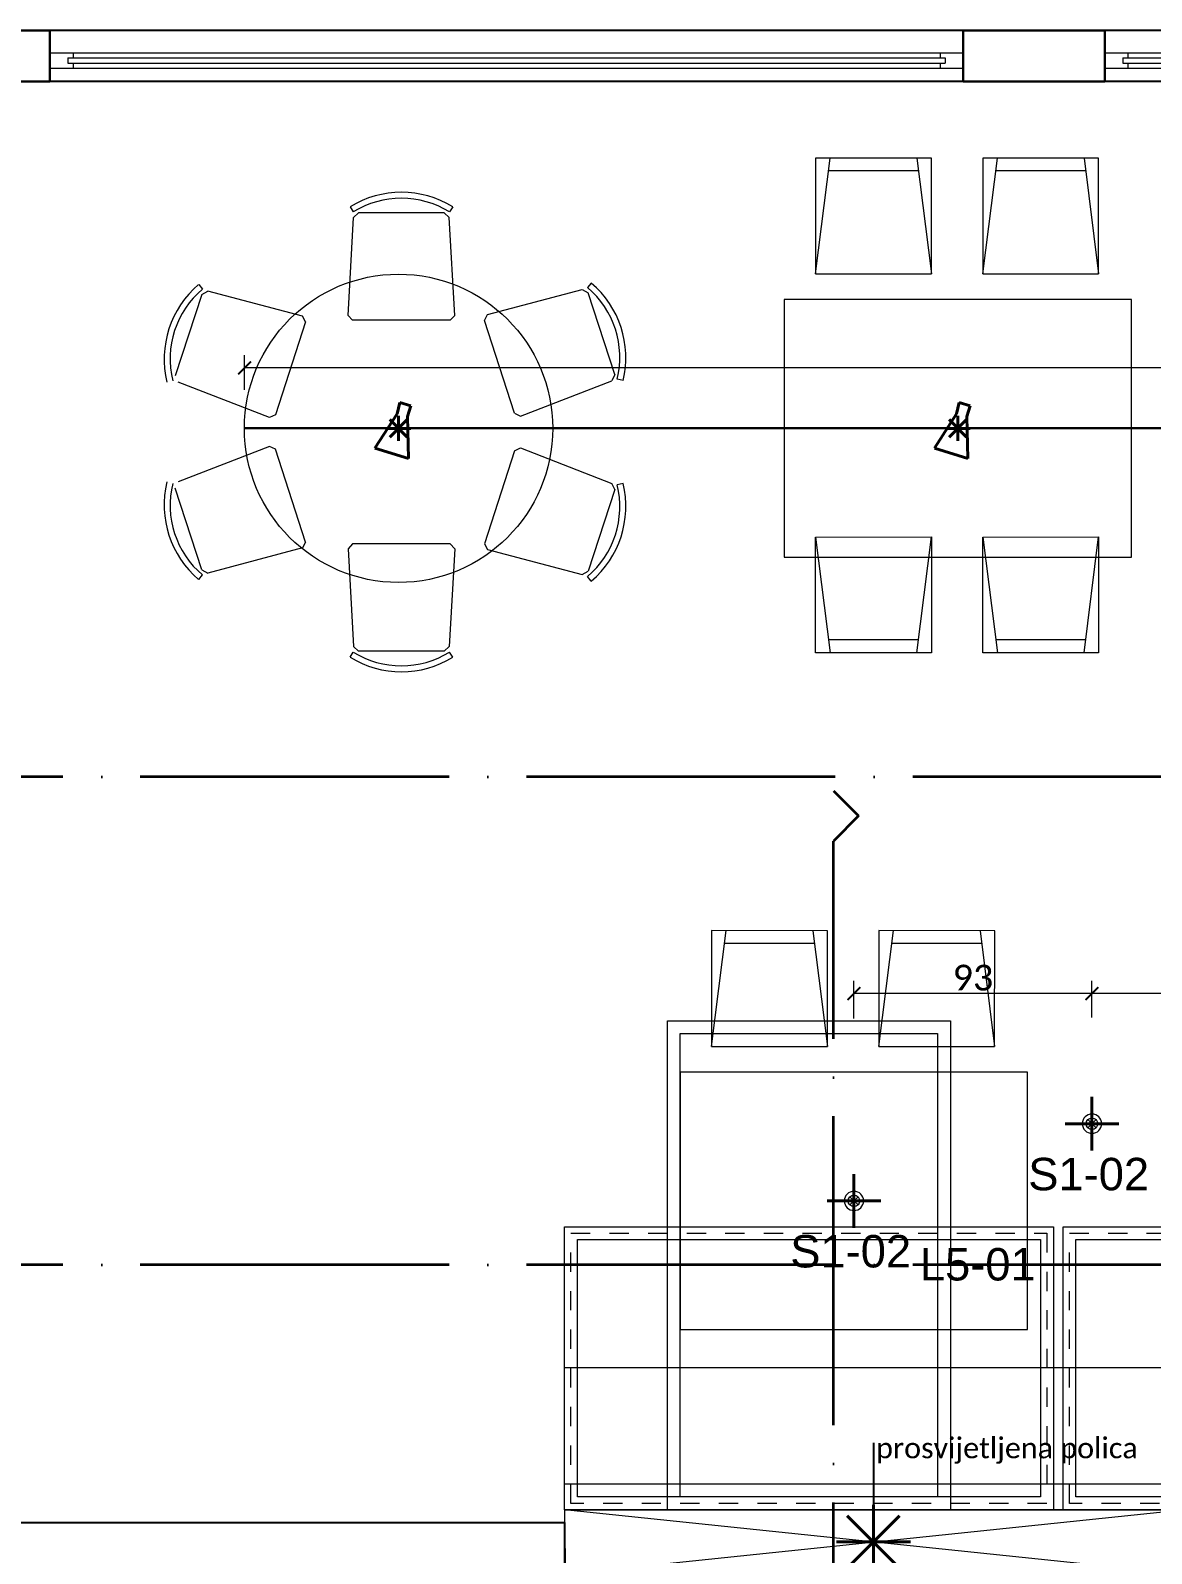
# Model space of a CAD drawing. Header units: centimetres. Extents: x -26724 to 60145, y -23645 to 6771.
# Drawn here: x -6438 to -6002, y 2287 to 2879 of the extents above; entities that cross this region are included whole.
import ezdxf

# ---------------------------------------------------------------- set-up
doc = ezdxf.new("R2010")
doc.units = ezdxf.units.CM
for name, pattern in [('ACAD_ISO04W100', [30, 24, -3, 0, -3]), ('AUSGEZOGEN', [0]), ('DALEKOVOD_VN', [5, 2.5, -2.5])]:
    doc.linetypes.add(name, pattern=pattern)
for name, color, linetype, lineweight in [('2.IZGLED', 7, 'Continuous', 13), ('4.KOTE', 88, 'Continuous', 15), ('IZGLED', 252, 'Continuous', 13), ('zid', 7, 'Continuous', 40)]:
    doc.layers.add(name, color=color, linetype=linetype, lineweight=lineweight)
doc.layers.add('IZGLED 2', color=253, linetype='Continuous', lineweight=9, true_color=0x828282)
doc.styles.add('0.12', font='arial.ttf', dxfattribs={"height": 0.12})
doc.styles.get("Standard").update_dxf_attribs({"font": 'calibri.ttf'})
doc.dimstyles.new('ja 1 50', dxfattribs={"dimtxt": 10, "dimasz": 5, "dimexe": 5, "dimexo": 5, "dimgap": 1, "dimtad": 1, "dimdec": 0, "dimtxsty": 'Standard', "dimblk": 'ARCHTICK', "dimcen": 2.5, "dimclrd": 256, "dimclrt": 7, "dimadec": 0, "dimazin": 0, "dimtfac": 1, "dimtdec": 0, "dimtix": 1, "dimtmove": 1, "dimatfit": 3, "dimldrblk": 'ARCHTICK', "dimfxl": 10, "dimfxlon": 1, "dimlwd": 0, "dimlwe": 9, "dimarcsym": 0})

# ---------------------------------------------------------------- blocks, each defined once
blk = doc.blocks.new('efrrf')
at = {"layer": 'IZGLED'}
for q in [(32062.56, -5174.7), (32065.95, -5174.7), (32062.56, -5178.09), (32065.95, -5178.09)]:
    blk.add_line((32064.26, -5176.4), q, dxfattribs=at)
at = {"layer": 'IZGLED', "extrusion": (0, 0, -1)}
for major_axis, start_param, end_param in [((-2.83, 2.83), 3.926991, 7.068583), ((-1.7, 1.7), 4.712389, 10.995574), ((2.83, 2.83), -0.785398, 2.356194)]:
    blk.add_ellipse((32064.26, -5176.4), major_axis=major_axis, ratio=1, start_param=start_param, end_param=end_param, dxfattribs=at)
at = {"layer": 'zid'}
for p, q in [((32064.26, -5187.54), (32064.26, -5165.25)), ((32075.41, -5176.4), (32053.11, -5176.4))]:
    blk.add_line(p, q, dxfattribs=at)
blk = doc.blocks.new('sfsf')
at = {"layer": 'zid'}
for p, q in [((6629802.9, 4926719.6), (6629787.56, 4926723.97)), ((6629787.56, 4926723.97), (6629787.56, 4926710.35)), ((6629807.32, 4926719.81), (6629802.9, 4926719.6)), ((6629807.32, 4926715.42), (6629807.32, 4926719.81)), ((6629787.56, 4926710.35), (6629803.02, 4926715.42)), ((6629803.02, 4926715.42), (6629807.32, 4926715.42))]:
    blk.add_line(p, q, dxfattribs=at)
blk = doc.blocks.new('GTTTTTT')
at = {"layer": 'zid', "color": 1}
for p, q in [((3950.55, 2040.2), (3967.52, 2057.17)), ((3967.52, 2040.2), (3950.55, 2057.17)), ((3959.04, 2060.69), (3959.04, 2036.69)), ((3947.04, 2048.69), (3971.04, 2048.69))]:
    blk.add_line(p, q, dxfattribs=at)
blk = doc.blocks.new('_ArchTick')
at = {"color": 0, "linetype": 'ByBlock', "const_width": 0.15}
blk.add_lwpolyline([(-0.5, -0.5), (0.5, 0.5)], dxfattribs=at)
blk = doc.blocks.new('*D1962')
at = {"layer": '4.KOTE', "color": 0, "lineweight": 9, "transparency": 16777216}
for p, q in [((-6025.1, 2495.1), (-6025.1, 2509.47)), ((-5932.6, 2494.71), (-5932.6, 2509.47))]:
    blk.add_line(p, q, dxfattribs=at)
at = {"layer": '4.KOTE', "lineweight": 0, "transparency": 16777216}
blk.add_line((-5932.6, 2504.47), (-6025.1, 2504.47), dxfattribs=at)
at = {"layer": 'Defpoints', "color": 0, "transparency": 16777216}
for p in [(-6025.1, 2504.47), (-6025.1, 2464.31, 13.5), (-5932.6, 2434.34, 13.5)]:
    blk.add_point(p, dxfattribs=at)
at = {"layer": '4.KOTE', "lineweight": 0, "transparency": 16777216, "xscale": 5, "yscale": 5, "zscale": 5, "rotation": 180}
blk.add_blockref('_ArchTick', (-6025.1, 2504.47), dxfattribs=at)
at = {"layer": '4.KOTE', "lineweight": 0, "transparency": 16777216, "xscale": 5, "yscale": 5, "zscale": 5}
blk.add_blockref('_ArchTick', (-5932.6, 2504.47), dxfattribs=at)
at = {"layer": '4.KOTE', "color": 7, "transparency": 16777216, "insert": (-5978.85, 2510.6), "char_height": 10, "attachment_point": 5}
blk.add_mtext('92', dxfattribs=at)
blk = doc.blocks.new('*D1963')
at = {"layer": '4.KOTE', "color": 0, "lineweight": 9, "transparency": 16777216}
for p, q in [((-6117.6, 2494.71), (-6117.6, 2509.47)), ((-6025.1, 2495.1), (-6025.1, 2509.47))]:
    blk.add_line(p, q, dxfattribs=at)
at = {"layer": '4.KOTE', "lineweight": 0, "transparency": 16777216}
blk.add_line((-6025.1, 2504.47), (-6117.6, 2504.47), dxfattribs=at)
at = {"layer": 'Defpoints', "color": 0, "transparency": 16777216}
for p in [(-6117.6, 2504.47), (-6025.1, 2464.31, 13.5), (-6117.6, 2434.34, 13.5)]:
    blk.add_point(p, dxfattribs=at)
at = {"layer": '4.KOTE', "lineweight": 0, "transparency": 16777216, "xscale": 5, "yscale": 5, "zscale": 5, "rotation": 180}
blk.add_blockref('_ArchTick', (-6117.6, 2504.47), dxfattribs=at)
at = {"layer": '4.KOTE', "lineweight": 0, "transparency": 16777216, "xscale": 5, "yscale": 5, "zscale": 5}
blk.add_blockref('_ArchTick', (-6025.1, 2504.47), dxfattribs=at)
at = {"layer": '4.KOTE', "color": 7, "transparency": 16777216, "insert": (-6071.35, 2510.6), "char_height": 10, "attachment_point": 5}
blk.add_mtext('93', dxfattribs=at)
blk = doc.blocks.new('*D1966')
at = {"layer": '4.KOTE', "color": 0, "lineweight": 9, "transparency": 16777216}
for p, q in [((-6354.4, 2739), (-6354.4, 2752.55)), ((-5350, 2739), (-5350, 2752.55))]:
    blk.add_line(p, q, dxfattribs=at)
at = {"layer": '4.KOTE', "lineweight": 0, "transparency": 16777216}
blk.add_line((-5350, 2747.55), (-6354.4, 2747.55), dxfattribs=at)
at = {"layer": 'Defpoints', "color": 0, "transparency": 16777216}
for p in [(-6354.4, 2747.55), (-6354.4, 2724.08, 13.5), (-5350, 2724.08, 13.5)]:
    blk.add_point(p, dxfattribs=at)
at = {"layer": '4.KOTE', "lineweight": 0, "transparency": 16777216, "xscale": 5, "yscale": 5, "zscale": 5, "rotation": 180}
blk.add_blockref('_ArchTick', (-6354.4, 2747.55), dxfattribs=at)
at = {"layer": '4.KOTE', "lineweight": 0, "transparency": 16777216, "xscale": 5, "yscale": 5, "zscale": 5}
blk.add_blockref('_ArchTick', (-5350, 2747.55), dxfattribs=at)
at = {"layer": '4.KOTE', "color": 7, "transparency": 16777216, "insert": (-5852.2, 2753.67), "char_height": 10, "attachment_point": 5}
blk.add_mtext('1004', dxfattribs=at)

msp = doc.modelspace()

# ---------------------------------------------------------------- linework, layer by layer
at = {"color": 1}
msp.add_line((-6110.01, 2329.87, 13.5), (-6110.01, 2291.38, 13.5), dxfattribs=at)
at = {"color": 6, "elevation": 13.5}
msp.add_lwpolyline([(-6720.1, 2298.89), (-6465.1, 2298.89), (-6230.1, 2298.89), (-6230.1, 2278.89), (-5990.1, 2278.89), (-5990.1, 2303.89), (-5265.1, 2303.89), (-5265.1, 2798.89), (-5325.1, 2798.89), (-5325.1, 2858.89), (-6720.1, 2858.89), (-6720.1, 2298.89)], dxfattribs=at)
at = {"color": 3, "elevation": 13.5}
msp.add_lwpolyline([(-7270.1, 2263.89), (-6735.1, 2263.89), (-6735.1, 2213.89), (-6720.1, 2213.89), (-6465.1, 2213.89), (-6465.1, 2298.89), (-6230.1, 2298.89), (-6230.01, 2278.89), (-5990.01, 2278.89), (-5990.1, 858.89), (-6235.1, 858.89), (-6235.1, 713.89), (-6315.1, 713.89), (-6315.1, 574.88), (-6500.1, 573.89), (-6500.1, 713.89), (-6515.1, 713.89), (-6515.1, 611.89), (-7118.01, 611.86), (-7118.01, 761.85), (-7130.01, 761.85), (-7130.01, 611.85), (-7270.01, 611.84), (-7270.01, 2263.89)], dxfattribs=at)
at = {"layer": '2.IZGLED', "color": 241, "ltscale": 12, "true_color": 0xf7abae, "elevation": 13.5}
for points in [[(-6080.1, 2303.89), (-6190.1, 2303.89), (-6190.1, 2493.89), (-6080.1, 2493.89)], [(-6085.1, 2308.89), (-6185.1, 2308.89), (-6185.1, 2488.89), (-6085.1, 2488.89)]]:
    msp.add_lwpolyline(points, close=True, dxfattribs=at)
at = {"layer": '2.IZGLED', "color": 116, "ltscale": 12, "true_color": 0x136734, "elevation": 13.5}
for points in [[(-6040.1, 2413.89), (-6040.1, 2303.89), (-6230.1, 2303.89), (-6230.1, 2413.89)], [(-6045.1, 2408.89), (-6045.1, 2308.89), (-6225.1, 2308.89), (-6225.1, 2408.89)], [(-5846.35, 2413.89), (-5846.35, 2303.89), (-6036.35, 2303.89), (-6036.35, 2413.89)], [(-5851.35, 2408.89), (-5851.35, 2308.89), (-6031.35, 2308.89), (-6031.35, 2408.89)]]:
    msp.add_lwpolyline(points, close=True, dxfattribs=at)
at = {"layer": '2.IZGLED', "color": 1, "linetype": 'DALEKOVOD_VN', "ltscale": 3, "elevation": 13.5}
for points in [[(-6042.6, 2411.39), (-6042.6, 2306.39), (-6227.6, 2306.39), (-6227.6, 2411.39)], [(-5848.85, 2411.39), (-5848.85, 2306.39), (-6033.85, 2306.39), (-6033.85, 2411.39)]]:
    msp.add_lwpolyline(points, close=True, dxfattribs=at)
at = {"layer": 'IZGLED 2', "lineweight": 30}
for p, q in [((-6430.1, 2878.67, 13.5), (-6734.82, 2878.67, 13.5)), ((-6430.1, 2858.89, 13.5), (-6430.1, 2878.67, 13.5)), ((-6020.1, 2878.67, 13.5), (-6075.1, 2878.67, 13.5)), ((-6075.1, 2858.89, 13.5), (-6075.1, 2878.67, 13.5)), ((-6020.1, 2858.89, 13.5), (-6020.1, 2878.67, 13.5)), ((-6720.1, 2858.89, 13.5), (-6430.1, 2858.89, 13.5)), ((-6075.1, 2858.89, 13.5), (-6020.1, 2858.89, 13.5))]:
    msp.add_line(p, q, dxfattribs=at)
at = {"layer": 'IZGLED 2', "lineweight": 25, "ltscale": 12}
for p, q in [((-6075.1, 2878.67, 13.5), (-6430.1, 2878.67, 13.5)), ((-5665.1, 2878.67, 13.5), (-6020.1, 2878.67, 13.5)), ((-6075.1, 2858.89, 13.5), (-6430.1, 2858.89, 13.5)), ((-5665.1, 2858.89, 13.5), (-6020.1, 2858.89, 13.5))]:
    msp.add_line(p, q, dxfattribs=at)
at = {"layer": 'IZGLED 2'}
for p, q in [((-6430.1, 2870, 13.5), (-6075.1, 2870, 13.5)), ((-6423.1, 2868, 13.5), (-6082.1, 2868, 13.5)), ((-6423.1, 2868, 13.5), (-6423.1, 2866, 13.5)), ((-6423.1, 2866, 13.5), (-6082.1, 2866, 13.5)), ((-6421.1, 2870, 13.5), (-6421.1, 2868, 13.5)), ((-6421.1, 2866, 13.5), (-6421.1, 2864, 13.5)), ((-6084.1, 2870, 13.5), (-6084.1, 2868, 13.5)), ((-6084.1, 2866, 13.5), (-6084.1, 2864, 13.5)), ((-6082.1, 2868, 13.5), (-6082.1, 2866, 13.5)), ((-6020.1, 2870, 13.5), (-5665.1, 2870, 13.5)), ((-6013.1, 2868, 13.5), (-5672.1, 2868, 13.5)), ((-6013.1, 2868, 13.5), (-6013.1, 2866, 13.5)), ((-6013.1, 2866, 13.5), (-5672.1, 2866, 13.5)), ((-6011.1, 2870, 13.5), (-6011.1, 2868, 13.5)), ((-6011.1, 2866, 13.5), (-6011.1, 2864, 13.5)), ((-6430.1, 2864, 13.5), (-6075.1, 2864, 13.5)), ((-6020.1, 2864, 13.5), (-5665.1, 2864, 13.5)), ((-5990.1, 2278.89, 13.5), (-6230.1, 2303.89, 13.5)), ((-6230.1, 2278.89, 13.5), (-5990.1, 2303.89, 13.5))]:
    msp.add_line(p, q, dxfattribs=at)
at = {"layer": 'IZGLED 2', "linetype": 'AUSGEZOGEN', "transparency": 33554687}
for p, q in [((-6132.52, 2784.08, 13.5), (-6126.87, 2829.08, 13.5)), ((-6132.5, 2829.08, 13.5), (-6132.52, 2784.08, 13.5)), ((-6087.5, 2829.06, 13.5), (-6132.5, 2829.08, 13.5)), ((-6132.5, 2829.08, 13.5), (-6132.5, 2829.08, 13.5)), ((-6093.12, 2829.07, 13.5), (-6087.52, 2784.06, 13.5)), ((-6087.52, 2784.06, 13.5), (-6087.5, 2829.06, 13.5)), ((-6067.52, 2784.08, 13.5), (-6061.87, 2829.08, 13.5)), ((-6067.5, 2829.08, 13.5), (-6067.52, 2784.08, 13.5)), ((-6022.5, 2829.06, 13.5), (-6067.5, 2829.08, 13.5)), ((-6067.5, 2829.08, 13.5), (-6067.5, 2829.08, 13.5)), ((-6028.12, 2829.07, 13.5), (-6022.52, 2784.06, 13.5)), ((-6022.52, 2784.06, 13.5), (-6022.5, 2829.06, 13.5)), ((-6092.5, 2824.07, 13.5), (-6127.5, 2824.08, 13.5)), ((-6027.5, 2824.07, 13.5), (-6062.5, 2824.08, 13.5)), ((-6314.21, 2767.98, 13.5), (-6312.1, 2805.95, 13.5)), ((-6313.4, 2810.11, 13.5), (-6312.18, 2808.14, 13.5)), ((-6312.1, 2805.95, 13.5), (-6310.14, 2807.8, 13.5)), ((-6276.81, 2807.8, 13.5), (-6310.14, 2807.8, 13.5)), ((-6276.81, 2807.8, 13.5), (-6274.86, 2805.95, 13.5)), ((-6272.75, 2767.98, 13.5), (-6274.86, 2805.95, 13.5)), ((-6273.54, 2810.11, 13.5), (-6274.76, 2808.14, 13.5)), ((-6132.52, 2784.08, 13.5), (-6087.52, 2784.06, 13.5)), ((-6067.52, 2784.08, 13.5), (-6022.52, 2784.06, 13.5)), ((-6371.09, 2776.12, 13.5), (-6381.39, 2744.42, 13.5)), ((-6372.27, 2779.94, 13.5), (-6370.78, 2778.17, 13.5)), ((-6371.09, 2776.12, 13.5), (-6368.72, 2777.41, 13.5)), ((-6331.96, 2767.68, 13.5), (-6368.72, 2777.41, 13.5)), ((-6259.98, 2768.26, 13.5), (-6223.22, 2777.99, 13.5)), ((-6223.22, 2777.99, 13.5), (-6220.86, 2776.7, 13.5)), ((-6219.67, 2780.51, 13.5), (-6221.16, 2778.74, 13.5)), ((-6210.56, 2745, 13.5), (-6220.86, 2776.7, 13.5)), ((-6330.74, 2765.45, 13.5), (-6342.48, 2729.34, 13.5)), ((-6330.74, 2765.45, 13.5), (-6331.96, 2767.68, 13.5)), ((-6312.46, 2766.13, 13.5), (-6314.21, 2767.98, 13.5)), ((-6274.5, 2766.13, 13.5), (-6312.46, 2766.13, 13.5)), ((-6274.5, 2766.13, 13.5), (-6272.75, 2767.98, 13.5)), ((-6261.2, 2766.03, 13.5), (-6259.98, 2768.26, 13.5)), ((-6249.47, 2729.92, 13.5), (-6261.2, 2766.03, 13.5)), ((-6344.77, 2728.25, 13.5), (-6380.23, 2741.99, 13.5)), ((-6247.17, 2728.83, 13.5), (-6211.71, 2742.57, 13.5)), ((-6210.56, 2745, 13.5), (-6211.71, 2742.57, 13.5)), ((-6207.35, 2742.6, 13.5), (-6209.6, 2743.16, 13.5)), ((-6342.48, 2729.34, 13.5), (-6344.77, 2728.25, 13.5)), ((-6249.47, 2729.92, 13.5), (-6247.17, 2728.83, 13.5)), ((-6344.77, 2717.02, 13.5), (-6380.23, 2703.28, 13.5)), ((-6342.48, 2715.93, 13.5), (-6344.77, 2717.02, 13.5)), ((-6249.47, 2715.35, 13.5), (-6247.17, 2716.44, 13.5)), ((-6247.17, 2716.44, 13.5), (-6211.71, 2702.7, 13.5)), ((-6330.74, 2679.82, 13.5), (-6342.48, 2715.93, 13.5)), ((-6249.47, 2715.35, 13.5), (-6261.2, 2679.25, 13.5)), ((-6371.09, 2669.15, 13.5), (-6381.39, 2700.85, 13.5)), ((-6210.56, 2700.27, 13.5), (-6220.86, 2668.57, 13.5)), ((-6210.56, 2700.27, 13.5), (-6211.71, 2702.7, 13.5)), ((-6207.35, 2702.67, 13.5), (-6209.6, 2702.11, 13.5)), ((-6132.52, 2681.84, 13.5), (-6087.52, 2681.86, 13.5)), ((-6132.52, 2681.84, 13.5), (-6126.87, 2636.84, 13.5)), ((-6132.5, 2636.84, 13.5), (-6132.52, 2681.84, 13.5)), ((-6093.12, 2636.86, 13.5), (-6087.52, 2681.86, 13.5)), ((-6087.52, 2681.86, 13.5), (-6087.5, 2636.86, 13.5)), ((-6067.52, 2681.84, 13.5), (-6022.52, 2681.86, 13.5)), ((-6067.52, 2681.84, 13.5), (-6061.87, 2636.84, 13.5)), ((-6067.5, 2636.84, 13.5), (-6067.52, 2681.84, 13.5)), ((-6028.12, 2636.86, 13.5), (-6022.52, 2681.86, 13.5)), ((-6022.52, 2681.86, 13.5), (-6022.5, 2636.86, 13.5)), ((-6331.96, 2677.59, 13.5), (-6368.72, 2667.86, 13.5)), ((-6330.74, 2679.82, 13.5), (-6331.96, 2677.59, 13.5)), ((-6312.46, 2679.14, 13.5), (-6314.21, 2677.29, 13.5)), ((-6314.21, 2677.29, 13.5), (-6312.1, 2639.32, 13.5)), ((-6274.5, 2679.14, 13.5), (-6312.46, 2679.14, 13.5)), ((-6272.75, 2677.29, 13.5), (-6274.86, 2639.32, 13.5)), ((-6274.5, 2679.14, 13.5), (-6272.75, 2677.29, 13.5)), ((-6261.2, 2679.25, 13.5), (-6259.98, 2677.01, 13.5)), ((-6259.98, 2677.01, 13.5), (-6223.22, 2667.28, 13.5)), ((-6371.09, 2669.15, 13.5), (-6368.72, 2667.86, 13.5)), ((-6372.27, 2665.33, 13.5), (-6370.78, 2667.1, 13.5)), ((-6223.22, 2667.28, 13.5), (-6220.86, 2668.57, 13.5)), ((-6219.67, 2664.76, 13.5), (-6221.16, 2666.53, 13.5)), ((-6092.5, 2641.86, 13.5), (-6127.5, 2641.84, 13.5)), ((-6027.5, 2641.86, 13.5), (-6062.5, 2641.84, 13.5)), ((-6313.4, 2635.16, 13.5), (-6312.18, 2637.13, 13.5)), ((-6312.1, 2639.32, 13.5), (-6310.14, 2637.47, 13.5)), ((-6276.81, 2637.47, 13.5), (-6310.14, 2637.47, 13.5)), ((-6276.81, 2637.47, 13.5), (-6274.86, 2639.32, 13.5)), ((-6273.54, 2635.16, 13.5), (-6274.76, 2637.13, 13.5)), ((-6087.5, 2636.86, 13.5), (-6132.5, 2636.84, 13.5)), ((-6132.5, 2636.84, 13.5), (-6132.5, 2636.84, 13.5)), ((-6022.5, 2636.86, 13.5), (-6067.5, 2636.84, 13.5)), ((-6067.5, 2636.84, 13.5), (-6067.5, 2636.84, 13.5)), ((-6172.91, 2528.92, 13.5), (-6172.93, 2483.92, 13.5)), ((-6172.93, 2483.92, 13.5), (-6167.28, 2528.91, 13.5)), ((-6127.91, 2528.9, 13.5), (-6172.91, 2528.92, 13.5)), ((-6172.91, 2528.92, 13.5), (-6172.91, 2528.92, 13.5)), ((-6133.53, 2528.9, 13.5), (-6127.93, 2483.9, 13.5)), ((-6127.93, 2483.9, 13.5), (-6127.91, 2528.9, 13.5)), ((-6107.91, 2528.92, 13.5), (-6107.93, 2483.92, 13.5)), ((-6107.93, 2483.92, 13.5), (-6102.28, 2528.91, 13.5)), ((-6062.91, 2528.9, 13.5), (-6107.91, 2528.92, 13.5)), ((-6107.91, 2528.92, 13.5), (-6107.91, 2528.92, 13.5)), ((-6068.53, 2528.9, 13.5), (-6062.93, 2483.9, 13.5)), ((-6062.93, 2483.9, 13.5), (-6062.91, 2528.9, 13.5)), ((-6132.91, 2523.9, 13.5), (-6167.91, 2523.91, 13.5)), ((-6067.91, 2523.9, 13.5), (-6102.91, 2523.91, 13.5)), ((-6172.93, 2483.92, 13.5), (-6127.93, 2483.9, 13.5)), ((-6107.93, 2483.92, 13.5), (-6062.93, 2483.9, 13.5))]:
    msp.add_line(p, q, dxfattribs=at)
at = {"layer": 'IZGLED 2', "color": 5, "linetype": 'ACAD_ISO04W100', "lineweight": 35, "ltscale": 5}
for p, q in [((-5074.17, 2588.67), (-6926.45, 2588.67)), ((-6125.58, 2186.7, 13.5), (-6125.58, 2563.71, 13.5)), ((-5074.17, 2399.11), (-6926.45, 2399.11))]:
    msp.add_line(p, q, dxfattribs=at)
at = {"layer": 'IZGLED 2', "color": 5, "lineweight": 35}
for p, q in [((-6125.58, 2583.25, 13.5), (-6115.81, 2573.48, 13.5)), ((-6115.81, 2573.48, 13.5), (-6125.58, 2563.71, 13.5))]:
    msp.add_line(p, q, dxfattribs=at)
at = {"layer": 'IZGLED 2', "transparency": 33554687}
for p, q in [((-5265.1, 2358.98, 13.5), (-6230.1, 2358.98, 13.5)), ((-6230.1, 2303.89, 13.5), (-6230.1, 2358.98, 13.5)), ((-6230.1, 2313.96, 13.5), (-5265.1, 2313.96, 13.5))]:
    msp.add_line(p, q, dxfattribs=at)
at = {"layer": 'IZGLED 2', "linetype": 'AUSGEZOGEN', "lineweight": 18, "transparency": 33554687}
msp.add_line((-6230.1, 2303.89, 13.5), (-5265.1, 2303.89, 13.5), dxfattribs=at)
at = {"layer": 'IZGLED 2', "elevation": 13.5}
for points in [[(-6009.69, 2674.08), (-6009.69, 2774.08), (-6144.69, 2774.08), (-6144.69, 2674.08), (-6009.69, 2674.08)], [(-6050.1, 2373.91), (-6050.1, 2473.91), (-6185.1, 2473.91), (-6185.1, 2373.91), (-6050.1, 2373.91)], [(-5990.1, 2303.89), (-6230.1, 2303.89), (-6230.1, 2278.89), (-5990.1, 2278.89), (-5990.1, 2303.89)]]:
    msp.add_lwpolyline(points, dxfattribs=at)
at = {"layer": 'IZGLED 2', "linetype": 'AUSGEZOGEN', "transparency": 33554687}
msp.add_circle((-6294.59, 2724.08, 13.5), 59.9, dxfattribs=at)
for centre, radius, start, end in [((-6293.47, 2777.97, 13.5), 37.82, 58.19737, 121.80263), ((-6293.47, 2777.97, 13.5), 35.5, 58.19737, 121.80263), ((-6347.87, 2751.06, 13.5), 37.82, 130.19737, 193.80263), ((-6347.87, 2751.06, 13.5), 35.5, 130.19737, 193.80263), ((-6244.08, 2751.63, 13.5), 35.5, 346.19737, 49.80263), ((-6244.08, 2751.63, 13.5), 37.82, 346.19737, 49.80263), ((-6347.87, 2694.21, 13.5), 37.82, 166.19737, 229.80263), ((-6347.87, 2694.21, 13.5), 35.5, 166.19737, 229.80263), ((-6244.08, 2693.64, 13.5), 35.5, 310.19737, 13.80263), ((-6244.08, 2693.64, 13.5), 37.82, 310.19737, 13.80263), ((-6293.47, 2667.3, 13.5), 37.82, 238.19737, 301.80263), ((-6293.47, 2667.3, 13.5), 35.5, 238.19737, 301.80263)]:
    msp.add_arc(centre, radius, start, end, dxfattribs=at)
at = {"layer": 'zid', "lineweight": 30, "elevation": 13.5}
msp.add_lwpolyline([(-6354.4, 2724.08), (-5350, 2724.08)], dxfattribs=at)

# ---------------------------------------------------------------- block references
for p, xscale, yscale, zscale in [((-7878.2, 1904.6, 13.5), 0.4, 0.4, 0.4), ((-7660.81, 1904.6, 13.5), 0.4, 0.4, 0.4), ((-10860.86, -167.05, 13.5), 1.2, 1.2, 1.2)]:
    msp.add_blockref('GTTTTTT', p, dxfattribs=dict(xscale=xscale, yscale=yscale, zscale=zscale))
at = {"layer": 'IZGLED 2', "xscale": -0.9351958046739138, "yscale": 0.9351958046739136, "zscale": 0.9351958046739137, "rotation": 270.0000000000001}
for p in [(-1184.15, -27532.47, 13.5), (-1276.65, -27562.45, 13.5)]:
    msp.add_blockref('efrrf', p, dxfattribs=at)
at = {"layer": 'zid', "rotation": 73.15651523233603}
for p in [(2788027.28, -7770211.42, 13.5), (2788244.67, -7770211.42, 13.5)]:
    msp.add_blockref('sfsf', p, dxfattribs=at)

# ---------------------------------------------------------------- texts
at = {"color": 1, "insert": (-6108.99, 2331.9), "char_height": 8, "attachment_point": 1}
msp.add_mtext_dynamic_manual_height_columns('prosvijetljena polica', width=124.9498, gutter_width=12.5, heights=[0], dxfattribs=at)
at = {"layer": 'IZGLED 2', "color": 7, "style": '0.12'}
for p in [(-6049.86, 2428.03, 13.5), (-6142.36, 2398.05, 13.5)]:
    msp.add_text('S1-02', height=12.6, dxfattribs=at).set_placement(p)
at = {"layer": 'IZGLED 2', "color": 240, "true_color": 0xed1f24, "style": '0.12'}
msp.add_text('L5-01', height=12.6, dxfattribs=at).set_placement((-6091.99, 2392.98, 27))

# ---------------------------------------------------------------- dimensions: what is measured, and where the dimension line sits
at = {"layer": '4.KOTE'}
for base, p1, p2, picture, middle in [((-6354.4, 2747.55), (-5350, 2724.08, 13.5), (-6354.4, 2724.08, 13.5), '*D1966', (-5852.2, 2753.67)), ((-6117.599171, 2504.473061), (-6025.09917, 2464.314377, 13.5), (-6117.599171, 2434.335939, 13.5), '*D1963', (-6071.349171, 2510.596138)), ((-6025.09917, 2504.473061), (-5932.599171, 2434.335939, 13.5), (-6025.09917, 2464.314377, 13.5), '*D1962', (-5978.849171, 2510.596138))]:
    dim = msp.add_linear_dim(base=base, p1=p1, p2=p2, dimstyle='ja 1 50', dxfattribs=at)
    dim.commit()
    dim.dimension.update_dxf_attribs({"geometry": picture, "text_midpoint": middle})

doc.saveas('drawing.dxf')
